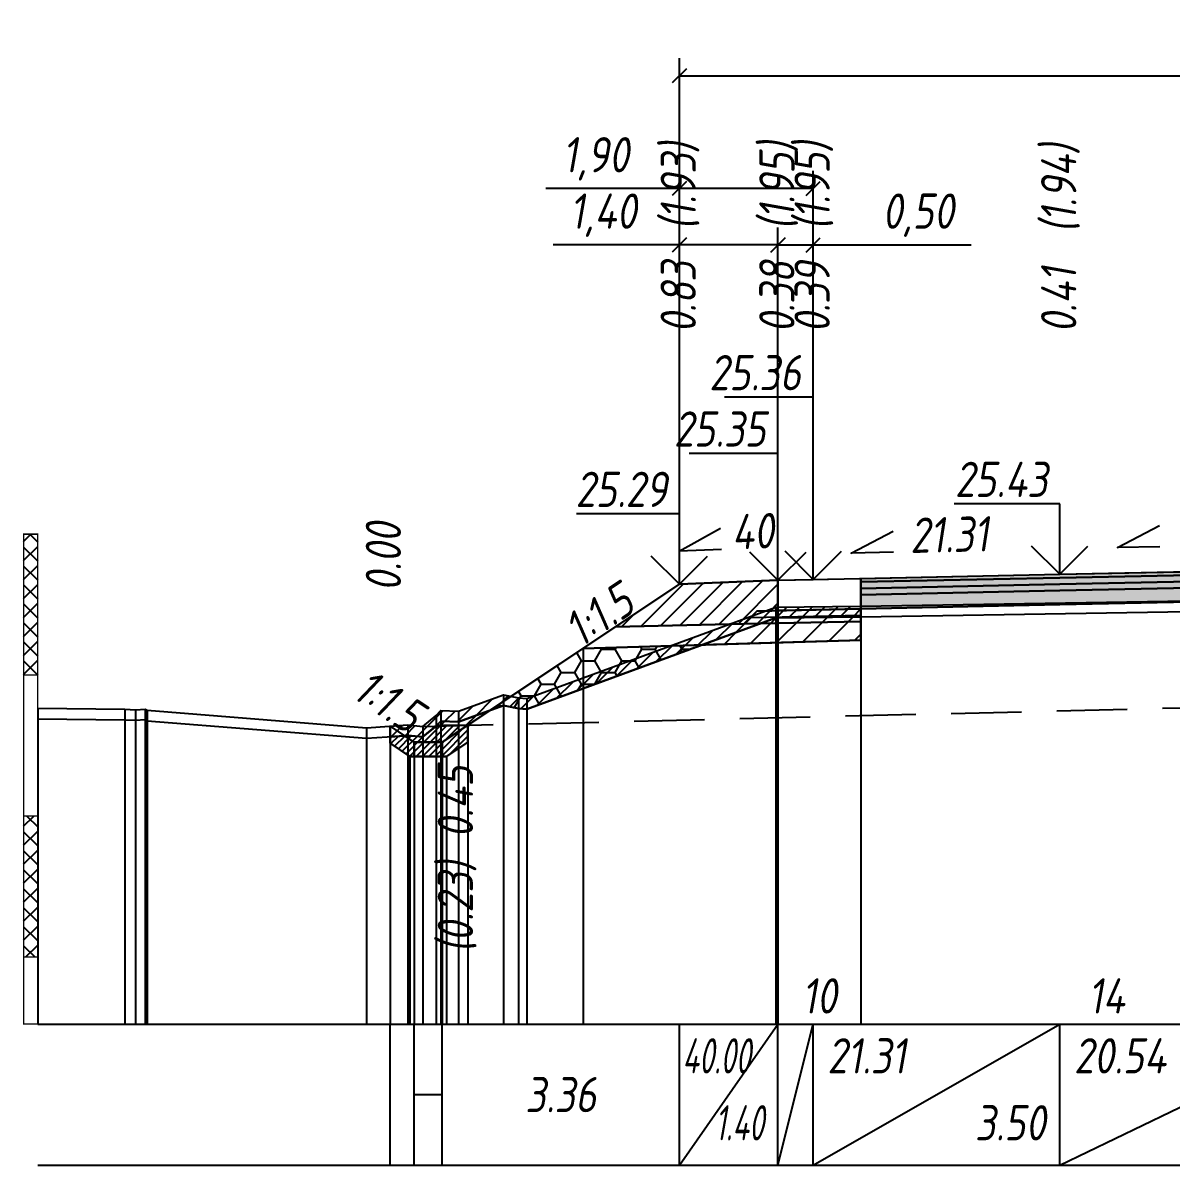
# Model space of a CAD drawing. Extents: x -717 to 1451, y -133302 to 233.
# Drawn here: x 78.9 to 160.4, y -94526 to -94445 of the extents above; entities that cross this region are included whole.
import ezdxf
from ezdxf.enums import TextEntityAlignment as Align

# ---------------------------------------------------------------- set-up
doc = ezdxf.new("R2010")
doc.units = 0
doc.linetypes.add('штриховая', pattern=[0.75, 0.5, -0.25])
for name, color, linetype in [('Интерполированный поперечник', 2, 'Continuous'), ('Код_514', 1, 'Continuous'), ('Контур_0', 7, 'Continuous'), ('Контур_2521', 7, 'Continuous'), ('Контур_2564', 7, 'Continuous'), ('Контур_2660', 7, 'Continuous'), ('Контур_2665', 7, 'Continuous'), ('Контур_400', 7, 'Continuous'), ('Контур_508', 7, 'Continuous'), ('Контур_512', 7, 'Continuous'), ('Контур_513', 7, 'Continuous'), ('Контур_818', 7, 'Continuous'), ('Красный поперечник', 1, 'Continuous'), ('Линейка абсолютных высот', 7, 'Continuous'), ('Объём_2501', 7, 'Continuous'), ('Объём_2564', 7, 'Continuous'), ('Объём_2650', 7, 'Continuous'), ('Объём_2660', 7, 'Continuous'), ('Объём_2661', 7, 'Continuous'), ('Объём_2663', 7, 'Continuous'), ('Объём_2664', 7, 'Continuous'), ('Объём_2665', 7, 'Continuous'), ('Объём_2666', 7, 'Continuous'), ('Объём_2753', 7, 'Continuous'), ('Откосы', 7, 'Continuous'), ('Отметки покрытия', 7, 'Continuous'), ('Рабочие отметки', 7, 'Continuous'), ('Рабочие отметки доп.', 7, 'Continuous'), ('Слои выравнивания', 7, 'Continuous'), ('Таблица', 7, 'Continuous'), ('Уклоны проезжей части', 7, 'Continuous'), ('Черный поперечник', 3, 'Continuous')]:
    doc.layers.add(name, color=color, linetype=linetype)
for name, color, linetype, true_color in [('Контур_2540', 2, 'Continuous', 0xffff00), ('Контур_2560', 2, 'Continuous', 0xffff00), ('Контур_2561', 7, 'Continuous', 0xff8040), ('Контур_2562', 3, 'Continuous', 0x00ff00), ('Контур_2563', 7, 'Continuous', 0xff8000), ('Контур_2570', 7, 'Continuous', 0x80ff00), ('Контур_2583', 3, 'Continuous', 0x00ff00), ('Контур_2584', 3, 'Continuous', 0x00ff00), ('Контур_2725', 7, 'Continuous', 0x323232), ('Контур_2736', 4, 'Continuous', 0x00ffff), ('Контур_2737', 4, 'Continuous', 0x00ffff), ('Контур_2738', 4, 'Continuous', 0x00ffff), ('Контур_2739', 4, 'Continuous', 0x00ffff), ('Контур_2741', 4, 'Continuous', 0x00ffff), ('Контур_2742', 4, 'Continuous', 0x00ffff), ('Контур_2743', 4, 'Continuous', 0x00ffff), ('Контур_2744', 7, 'Continuous', 0xa4ffff), ('Контур_2745', 7, 'Continuous', 0xa4ffff), ('Контур_2747', 4, 'Continuous', 0x00ffff), ('Контур_2748', 4, 'Continuous', 0x00ffff), ('Контур_2749', 4, 'Continuous', 0x00ffff), ('Контур_2750', 4, 'Continuous', 0x00ffff), ('Контур_2751', 4, 'Continuous', 0x00ffff), ('Контур_2752', 4, 'Continuous', 0x00ffff), ('Контур_2760', 7, 'Continuous', 0x323232), ('Контур_2761', 7, 'Continuous', 0x323232), ('Контур_2762', 7, 'Continuous', 0x323232), ('Контур_2763', 7, 'Continuous', 0x323232), ('Контур_402', 7, 'Continuous', 0xff6464), ('Контур_703', 4, 'Continuous', 0x00ffff), ('Контур_705', 4, 'Continuous', 0x00ffff), ('Контур_707', 4, 'Continuous', 0x00ffff), ('Контур_720', 131, 'Continuous', 0xaaffff), ('Объём_2500', 7, 'Continuous', 0xc0c0c0), ('Объём_2520', 7, 'Continuous', 0x80ffff), ('Объём_2540', 2, 'Continuous', 0xffff00), ('Объём_2560', 2, 'Continuous', 0xffff00), ('Объём_2561', 7, 'Continuous', 0xff8040), ('Объём_2562', 3, 'Continuous', 0x00ff00), ('Объём_2563', 7, 'Continuous', 0xff8000), ('Объём_2570', 7, 'Continuous', 0x80ff00), ('Объём_2583', 3, 'Continuous', 0x00ff00), ('Объём_2584', 3, 'Continuous', 0x00ff00), ('Объём_2592', 3, 'Continuous', 0x00ff00), ('Объём_2596', 3, 'Continuous', 0x00ff00), ('Объём_2600', 7, 'Continuous', 0x808000), ('Объём_2620', 2, 'Continuous', 0xffff00), ('Объём_2746', 2, 'Continuous', 0xffff00)]:
    doc.layers.add(name, color=color, linetype=linetype, true_color=true_color)
doc.styles.get("Standard").update_dxf_attribs({"font": 'txt', "height": 2.5})
doc.styles.add('М', font='romand.shx', dxfattribs={"width": 0.8, "oblique": 10, "height": 2.5})
doc.dimstyles.new('ISO-25', dxfattribs={"dimtxt": 2.5, "dimasz": 2.5, "dimexe": 1.25, "dimexo": 0.625, "dimtad": 1, "dimtxsty": 'Standard', "dimcen": 2.5, "dimadec": 0, "dimazin": 0, "dimtfac": 1, "dimtmove": 0, "dimatfit": 3, "dimfxl": 1, "dimarcsym": 0})
pattern_1 = [(45.0000013, (0, 0), (-0.67351924, 0.673519211), []), (135.0000003, (0, 0), (-0.673519222, -0.67351923), [])]

# ---------------------------------------------------------------- blocks, each defined once
blk = doc.blocks.new('_Oblique')
at = {"color": 0, "linetype": 'ByBlock', "lineweight": -2}
blk.add_line((-0.5, -0.5), (0.5, 0.5), dxfattribs=at)
blk = doc.blocks.new('*D1868')
at = {"color": 0, "lineweight": -2, "transparency": 16777216}
for p, q in [((125.536, -94484.222), (125.536, -94459.465)), ((132.536, -94483.942), (132.536, -94459.465)), ((125.536, -94460.715), (116.589, -94460.715)), ((132.536, -94460.715), (125.536, -94460.715))]:
    blk.add_line(p, q, dxfattribs=at)
at = {"layer": 'Defpoints', "color": 0, "transparency": 16777216}
for p in [(132.536, -94460.715), (132.536, -94484.567), (125.536, -94484.847)]:
    blk.add_point(p, dxfattribs=at)
at = {"color": 0, "lineweight": -2, "transparency": 16777216, "rotation": 180}
blk.add_blockref('_Oblique', (125.536, -94460.715), dxfattribs=at)
at = {"color": 0, "lineweight": -2, "transparency": 16777216}
blk.add_blockref('_Oblique', (132.536, -94460.715), dxfattribs=at)
at = {"color": 0, "transparency": 16777216, "insert": (120.129, -94458.602), "char_height": 2.5, "width": 8.75, "attachment_point": 5, "style": 'М'}
blk.add_mtext('1,40', dxfattribs=at)
blk = doc.blocks.new('*D1870')
at = {"color": 0, "lineweight": -2, "transparency": 16777216}
for p, q in [((132.536, -94483.942), (132.536, -94459.465)), ((135.036, -94483.889), (135.036, -94459.465)), ((132.536, -94460.715), (135.036, -94460.715)), ((135.036, -94460.715), (146.249, -94460.715))]:
    blk.add_line(p, q, dxfattribs=at)
at = {"layer": 'Defpoints', "color": 0, "transparency": 16777216}
for p in [(135.036, -94460.715), (132.536, -94484.567), (135.036, -94484.514)]:
    blk.add_point(p, dxfattribs=at)
at = {"color": 0, "lineweight": -2, "transparency": 16777216, "rotation": 180}
blk.add_blockref('_Oblique', (132.536, -94460.715), dxfattribs=at)
at = {"color": 0, "lineweight": -2, "transparency": 16777216}
blk.add_blockref('_Oblique', (135.036, -94460.715), dxfattribs=at)
at = {"color": 0, "transparency": 16777216, "insert": (142.488, -94458.602), "char_height": 2.5, "width": 9.16667, "attachment_point": 5, "style": 'М'}
blk.add_mtext('0,50', dxfattribs=at)
blk = doc.blocks.new('*D1873')
at = {"color": 0, "lineweight": -2, "transparency": 16777216}
for p, q in [((125.536, -94484.222), (125.536, -94455.465)), ((135.036, -94483.889), (135.036, -94455.465)), ((125.536, -94456.715), (116.066, -94456.715)), ((135.036, -94456.715), (125.536, -94456.715))]:
    blk.add_line(p, q, dxfattribs=at)
at = {"layer": 'Defpoints', "color": 0, "transparency": 16777216}
for p in [(135.036, -94456.715), (135.036, -94484.514), (125.536, -94484.847)]:
    blk.add_point(p, dxfattribs=at)
at = {"color": 0, "lineweight": -2, "transparency": 16777216, "rotation": 180}
blk.add_blockref('_Oblique', (125.536, -94456.715), dxfattribs=at)
at = {"color": 0, "lineweight": -2, "transparency": 16777216}
blk.add_blockref('_Oblique', (135.036, -94456.715), dxfattribs=at)
at = {"color": 0, "transparency": 16777216, "insert": (119.606, -94454.602), "char_height": 2.5, "width": 8.75, "attachment_point": 5, "style": 'М'}
blk.add_mtext('1,90', dxfattribs=at)
blk = doc.blocks.new('*D1874')
at = {"color": 0, "lineweight": -2, "transparency": 16777216}
for p, q in [((125.536, -94484.222), (125.536, -94447.465)), ((221.036, -94483.722), (221.036, -94447.465)), ((125.536, -94448.715), (221.036, -94448.715))]:
    blk.add_line(p, q, dxfattribs=at)
at = {"layer": 'Defpoints', "color": 0, "transparency": 16777216}
for p in [(221.036, -94448.715), (221.036, -94484.347), (125.536, -94484.847)]:
    blk.add_point(p, dxfattribs=at)
at = {"color": 0, "lineweight": -2, "transparency": 16777216, "rotation": 180}
blk.add_blockref('_Oblique', (125.536, -94448.715), dxfattribs=at)
at = {"color": 0, "lineweight": -2, "transparency": 16777216}
blk.add_blockref('_Oblique', (221.036, -94448.715), dxfattribs=at)
at = {"color": 0, "transparency": 16777216, "insert": (173.286, -94446.602), "char_height": 2.5, "width": 10.41667, "attachment_point": 5, "style": 'М'}
blk.add_mtext('19,10', dxfattribs=at)

msp = doc.modelspace()

# ---------------------------------------------------------------- hatches: boundary and pattern name
at = {"layer": 'Линейка абсолютных высот'}
h = msp.add_hatch(dxfattribs=at)
h.set_pattern_fill('ANSI37', scale=0.3, style=0)
h.set_pattern_definition(pattern_1)
h.paths.add_polyline_path([(80, -94491.234), (80, -94481.234), (79, -94481.234), (79, -94491.234)])
h = msp.add_hatch(dxfattribs=at)
h.set_pattern_fill('ANSI37', scale=0.3, style=0)
h.set_pattern_definition(pattern_1)
h.paths.add_polyline_path([(80, -94511.234), (80, -94501.234), (79, -94501.234), (79, -94511.234)])
at = {"layer": 'Объём_2563'}
h = msp.add_hatch(dxfattribs=at)
h.set_pattern_fill('ANSI31', color=256, scale=0.3)
h.paths.add_polyline_path([(125.536, -94484.785), (132.536, -94484.505), (132.536, -94486.655), (131.036, -94486.687), (130.116, -94487.606), (121.012, -94487.8)])
at = {"layer": 'Объём_2570'}
h = msp.add_hatch(dxfattribs=at)
h.set_pattern_fill('ANSI31', color=256, scale=0.2)
h.paths.add_polyline_path([(138.417, -94487.091), (132.394, -94487.163), (114.713, -94493.656), (114.128, -94493.608), (113.046, -94493.393), (109.853, -94494.549), (108.606, -94494.506), (108.268, -94494.848), (107.33, -94495.623), (106.261, -94495.523), (105, -94495.608), (105, -94494.858), (106.261, -94494.773), (107.33, -94494.873), (108.268, -94494.098), (108.606, -94493.756), (109.853, -94493.799), (113.046, -94492.643), (114.128, -94492.858), (114.713, -94492.906), (132.394, -94486.413), (138.417, -94486.341)])
at = {"layer": 'Объём_2600'}
h = msp.add_hatch(dxfattribs=at)
h.set_pattern_fill('ANSI31', color=6, scale=0.4)
h.paths.add_polyline_path([(138.417, -94488.749), (127.156, -94489.086), (132.394, -94487.163), (138.417, -94487.091)])
h = msp.add_hatch(dxfattribs=at)
h.set_pattern_fill('HONEY', color=5, scale=0.3)
h.paths.add_polyline_path([(114.713, -94493.656), (114.128, -94493.608), (113.046, -94493.393), (112.121, -94493.728), (118.703, -94489.34), (127.156, -94489.086)])
h = msp.add_hatch(dxfattribs=at)
h.set_pattern_fill('ANSI31', color=6, scale=0.4)
h.paths.add_polyline_path([(110.521, -94494.795), (108.295, -94494.82), (108.606, -94494.506), (109.853, -94494.549), (112.121, -94493.728)])
at = {"layer": 'Объём_2620'}
h = msp.add_hatch(dxfattribs=at)
h.set_pattern_fill('ANSI31', color=2, scale=0.1)
h.paths.add_polyline_path([(106.261, -94495.523), (107.33, -94495.623), (108.295, -94494.82), (110.521, -94494.795), (110.521, -94495.997), (109.016, -94497), (106.41, -94497), (105, -94496.06), (105, -94495.608)])
at = {"layer": 'Слои выравнивания'}
for color, points in [(2, [(138.417, -94484.379), (152.536, -94484.079), (173.286, -94483.652), (173.286, -94483.902), (152.536, -94484.329), (138.417, -94484.629)]), (3, [(138.417, -94484.629), (152.536, -94484.329), (173.286, -94483.902), (173.286, -94484.352), (152.536, -94484.779), (138.417, -94485.079)]), (4, [(138.417, -94485.079), (152.536, -94484.779), (173.286, -94484.352), (173.286, -94484.802), (152.536, -94485.229), (138.417, -94485.529)]), (5, [(138.417, -94485.529), (152.536, -94485.229), (173.286, -94484.802), (173.286, -94485.802), (152.536, -94486.229), (138.417, -94486.529)])]:
    msp.add_hatch(color=color, dxfattribs=at).paths.add_polyline_path(points)

# ---------------------------------------------------------------- linework, layer by layer
at = {"layer": 'Интерполированный поперечник', "linetype": 'штриховая', "ltscale": 10, "flags": 128}
msp.add_lwpolyline([(107.33, -94494.873), (240.001, -94491.619)], dxfattribs=at)
at = {"layer": 'Код_514'}
for p, q in [((105, -94526), (105, -94516)), ((106.713, -94526), (106.713, -94516)), ((108.713, -94526), (108.713, -94516)), ((125.536, -94526), (125.536, -94516)), ((125.536, -94526), (132.536, -94516)), ((132.536, -94526), (132.536, -94516)), ((132.536, -94526), (135.036, -94516)), ((135.036, -94526), (135.036, -94516)), ((135.036, -94526), (152.536, -94516)), ((152.536, -94526), (152.536, -94516)), ((152.536, -94526), (173.286, -94516)), ((106.713, -94521), (108.713, -94521))]:
    msp.add_line(p, q, dxfattribs=at)
at = {"layer": 'Контур_0', "flags": 128}
for points in [[(125.536, -94484.785), (110.521, -94494.795), (110.521, -94494.795), (110.521, -94494.795), (110.521, -94494.795), (110.521, -94494.795), (110.521, -94494.795), (110.521, -94494.795), (110.521, -94494.795), (110.521, -94494.795), (110.521, -94494.795), (110.521, -94494.795), (110.521, -94494.795), (110.521, -94494.795), (110.521, -94494.795), (108.713, -94496), (106.713, -94496), (105, -94494.858), (105, -94494.858), (105, -94494.858), (105, -94494.858), (105, -94494.858), (105, -94494.858), (105, -94494.858), (105, -94494.858), (105, -94494.858), (105, -94494.858), (105, -94494.858), (105, -94494.858), (105, -94494.858)], [(125.536, -94484.785), (110.521, -94494.795), (110.521, -94494.795), (110.521, -94494.795), (110.521, -94494.795), (110.521, -94494.795), (110.521, -94494.795), (110.521, -94494.795), (110.521, -94494.795), (110.521, -94494.795), (110.521, -94494.795), (110.521, -94494.795), (110.521, -94494.795), (110.521, -94494.795), (110.521, -94494.795), (108.713, -94496)], [(135.036, -94486.602), (132.536, -94486.655), (132.536, -94484.505), (138.417, -94484.379), (138.417, -94486.529), (135.036, -94486.602), (135.036, -94486.602)], [(121.012, -94487.8), (130.116, -94487.606), (131.036, -94486.687), (132.536, -94486.655)], [(131.036, -94486.687), (138.417, -94486.529), (138.417, -94487.429), (130.116, -94487.606), (131.036, -94486.687), (131.036, -94486.687)]]:
    msp.add_lwpolyline(points, dxfattribs=at)
at = {"layer": 'Контур_2521', "color": 250, "flags": 128}
msp.add_lwpolyline([(130.576, -94487.147), (138.417, -94486.979)], dxfattribs=at)
at = {"layer": 'Контур_2540', "flags": 128}
msp.add_lwpolyline([(130.116, -94487.606), (138.417, -94487.429), (138.417, -94488.749), (118.703, -94489.34), (121.012, -94487.8), (130.116, -94487.606), (130.116, -94487.606)], dxfattribs=at)
at = {"layer": 'Контур_2560', "flags": 128}
msp.add_lwpolyline([(125.536, -94484.785), (125.536, -94484.785), (125.536, -94484.785), (132.536, -94484.505)], dxfattribs=at)
at = {"layer": 'Контур_2561', "flags": 128}
msp.add_lwpolyline([(132.536, -94484.505), (132.536, -94484.505), (125.536, -94484.785), (125.536, -94484.785), (132.536, -94484.505)], dxfattribs=at)
at = {"layer": 'Контур_2562', "flags": 128}
msp.add_lwpolyline([(125.536, -94484.785), (125.536, -94484.785), (125.536, -94484.785), (125.536, -94484.785), (125.536, -94484.785)], dxfattribs=at)
at = {"layer": 'Контур_2563', "flags": 128}
msp.add_lwpolyline([(125.536, -94484.785), (132.536, -94484.505), (132.536, -94486.655), (131.036, -94486.687), (130.116, -94487.606), (121.012, -94487.8), (125.536, -94484.785), (125.536, -94484.785)], dxfattribs=at)
at = {"layer": 'Контур_2564', "flags": 128}
msp.add_lwpolyline([(125.536, -94484.785), (132.536, -94484.505)], dxfattribs=at)
at = {"layer": 'Контур_2570', "flags": 128}
msp.add_lwpolyline([(80, -94494.336), (86.17, -94494.414), (86.939, -94494.444), (87.623, -94494.396), (87.758, -94494.472), (103.326, -94495.721), (106.261, -94495.523), (107.33, -94495.623), (108.268, -94494.848), (108.606, -94494.506), (109.853, -94494.549), (109.853, -94494.549), (113.046, -94493.393), (114.128, -94493.608), (114.713, -94493.656), (132.394, -94487.163), (138.417, -94487.091), (173.286, -94486.53)], dxfattribs=at)
at = {"layer": 'Контур_2583', "flags": 128}
for points in [[(105, -94496.06), (106.41, -94497), (106.713, -94497), (106.713, -94496), (105, -94494.858), (105, -94496.06)], [(110.521, -94495.997), (110.521, -94494.795), (108.713, -94496), (108.713, -94497), (109.016, -94497), (110.521, -94495.997)]]:
    msp.add_lwpolyline(points, dxfattribs=at)
at = {"layer": 'Контур_2584', "flags": 128}
msp.add_lwpolyline([(108.713, -94497), (108.713, -94496), (106.713, -94496), (106.713, -94497), (108.713, -94497)], dxfattribs=at)
at = {"layer": 'Контур_2660', "flags": 128}
msp.add_lwpolyline([(118.703, -94489.34), (138.417, -94488.749)], dxfattribs=at)
at = {"layer": 'Контур_2665', "flags": 128}
msp.add_lwpolyline([(125.536, -94484.785), (125.536, -94484.785)], dxfattribs=at)
at = {"layer": 'Контур_2725', "flags": 128}
msp.add_lwpolyline([(138.417, -94486.529), (152.536, -94486.229), (173.286, -94485.802), (174.652, -94485.82), (194.036, -94486.072), (208.041, -94486.26), (211.536, -94486.307), (214.036, -94486.341)], dxfattribs=at)
at = {"layer": 'Контур_2736', "flags": 128}
for points in [[(125.536, -94484.785), (110.521, -94494.795)], [(110.521, -94494.795), (108.713, -94496)]]:
    msp.add_lwpolyline(points, dxfattribs=at)
at = {"layer": 'Контур_2737', "flags": 128}
msp.add_lwpolyline([(110.521, -94494.795), (110.521, -94494.795)], dxfattribs=at)
at = {"layer": 'Контур_2738', "flags": 128}
msp.add_lwpolyline([(110.521, -94494.795), (110.521, -94494.795)], dxfattribs=at)
at = {"layer": 'Контур_2739', "flags": 128}
msp.add_lwpolyline([(110.521, -94494.795), (110.521, -94494.795)], dxfattribs=at)
at = {"layer": 'Контур_2741', "flags": 128}
msp.add_lwpolyline([(105, -94494.858), (105, -94494.858)], dxfattribs=at)
at = {"layer": 'Контур_2742', "flags": 128}
msp.add_lwpolyline([(105, -94494.858), (105, -94494.858)], dxfattribs=at)
at = {"layer": 'Контур_2743', "flags": 128}
msp.add_lwpolyline([(105, -94494.858), (105, -94494.858)], dxfattribs=at)
at = {"layer": 'Контур_2744', "flags": 128}
msp.add_lwpolyline([(105, -94494.858), (105, -94494.858)], dxfattribs=at)
msp.add_lwpolyline([(105, -94494.858), (105, -94494.858)], dxfattribs=at)
msp.add_lwpolyline([(105, -94494.858), (105, -94494.858)], dxfattribs=at)
msp.add_lwpolyline([(105, -94494.858), (105, -94494.858)], dxfattribs=at)
msp.add_lwpolyline([(105, -94494.858), (105, -94494.858)], dxfattribs=at)
msp.add_lwpolyline([(105, -94494.858), (105, -94494.858)], dxfattribs=at)
at = {"layer": 'Контур_2745', "flags": 128}
msp.add_lwpolyline([(110.521, -94494.795), (110.521, -94494.795)], dxfattribs=at)
msp.add_lwpolyline([(110.521, -94494.795), (110.521, -94494.795)], dxfattribs=at)
msp.add_lwpolyline([(110.521, -94494.795), (110.521, -94494.795)], dxfattribs=at)
msp.add_lwpolyline([(110.521, -94494.795), (110.521, -94494.795)], dxfattribs=at)
msp.add_lwpolyline([(110.521, -94494.795), (110.521, -94494.795)], dxfattribs=at)
msp.add_lwpolyline([(110.521, -94494.795), (110.521, -94494.795)], dxfattribs=at)
at = {"layer": 'Контур_2747', "flags": 128}
msp.add_lwpolyline([(110.521, -94494.795), (110.521, -94494.795)], dxfattribs=at)
at = {"layer": 'Контур_2748', "flags": 128}
msp.add_lwpolyline([(110.521, -94494.795), (110.521, -94494.795)], dxfattribs=at)
at = {"layer": 'Контур_2749', "flags": 128}
msp.add_lwpolyline([(110.521, -94494.795), (110.521, -94494.795)], dxfattribs=at)
at = {"layer": 'Контур_2750', "flags": 128}
msp.add_lwpolyline([(105, -94494.858), (105, -94494.858)], dxfattribs=at)
at = {"layer": 'Контур_2751', "flags": 128}
msp.add_lwpolyline([(105, -94494.858), (105, -94494.858)], dxfattribs=at)
at = {"layer": 'Контур_2752', "flags": 128}
msp.add_lwpolyline([(105, -94494.858), (105, -94494.858)], dxfattribs=at)
at = {"layer": 'Контур_2760', "flags": 128}
msp.add_lwpolyline([(138.417, -94484.379), (152.536, -94484.079), (173.286, -94483.652), (174.652, -94483.67), (194.036, -94483.922), (208.041, -94484.11), (211.536, -94484.157), (214.036, -94484.191)], dxfattribs=at)
at = {"layer": 'Контур_2761', "flags": 128}
msp.add_lwpolyline([(138.417, -94484.629), (152.536, -94484.329), (173.286, -94483.902), (174.652, -94483.92), (194.036, -94484.172), (208.041, -94484.36), (211.536, -94484.407), (214.036, -94484.441)], dxfattribs=at)
at = {"layer": 'Контур_2762', "flags": 128}
msp.add_lwpolyline([(138.417, -94485.079), (152.536, -94484.779), (173.286, -94484.352), (174.652, -94484.37), (194.036, -94484.622), (208.041, -94484.81), (211.536, -94484.857), (214.036, -94484.891)], dxfattribs=at)
at = {"layer": 'Контур_2763', "flags": 128}
msp.add_lwpolyline([(138.417, -94485.529), (152.536, -94485.229), (173.286, -94484.802), (174.652, -94484.82), (194.036, -94485.072), (208.041, -94485.26), (211.536, -94485.307), (214.036, -94485.341)], dxfattribs=at)
at = {"layer": 'Контур_400', "flags": 128}
msp.add_lwpolyline([(132.536, -94484.505), (135.036, -94484.452), (135.036, -94484.452), (135.036, -94484.452), (135.036, -94484.452), (135.036, -94484.452), (135.036, -94484.452), (152.536, -94484.079), (173.286, -94483.652)], dxfattribs=at)
at = {"layer": 'Контур_402', "flags": 128}
msp.add_lwpolyline([(118.703, -94489.34), (138.417, -94488.749), (138.417, -94486.529), (152.536, -94486.229), (173.286, -94485.802), (194.036, -94486.072), (214.036, -94486.341), (214.036, -94488.925), (228.654, -94489.363)], dxfattribs=at)
at = {"layer": 'Контур_508', "flags": 128}
msp.add_lwpolyline([(105, -94496.06), (106.41, -94497), (106.713, -94497), (108.713, -94497), (109.016, -94497), (110.521, -94495.997), (110.521, -94494.795), (118.703, -94489.34), (138.417, -94488.749), (138.417, -94486.529), (152.536, -94486.229), (173.286, -94485.802), (194.036, -94486.072), (214.036, -94486.341), (214.036, -94488.925), (228.654, -94489.363), (232.319, -94491.807), (232.319, -94493.009), (234.279, -94494.316), (234.582, -94494.316), (236.582, -94494.316), (236.885, -94494.316), (239.094, -94492.843)], dxfattribs=at)
at = {"layer": 'Контур_512', "flags": 128}
msp.add_lwpolyline([(105, -94496.06), (106.41, -94497), (106.713, -94497), (108.713, -94497), (109.016, -94497), (110.521, -94495.997), (110.521, -94494.795), (118.703, -94489.34), (138.417, -94488.749)], dxfattribs=at)
at = {"layer": 'Контур_513', "flags": 128}
msp.add_lwpolyline([(105, -94496.06), (106.41, -94497), (106.713, -94497), (108.713, -94497), (109.016, -94497), (110.521, -94495.997), (110.521, -94494.795), (118.703, -94489.34), (138.417, -94488.749), (138.417, -94486.529), (152.536, -94486.229), (173.286, -94485.802), (194.036, -94486.072), (214.036, -94486.341), (214.036, -94488.925), (228.654, -94489.363), (232.319, -94491.807), (232.319, -94493.009), (234.279, -94494.316), (234.582, -94494.316), (236.582, -94494.316), (236.885, -94494.316), (239.094, -94492.843)], dxfattribs=at)
at = {"layer": 'Контур_703', "flags": 128}
msp.add_lwpolyline([(125.536, -94484.785), (110.521, -94494.795)], dxfattribs=at)
at = {"layer": 'Контур_705', "flags": 128}
msp.add_lwpolyline([(110.521, -94494.795), (110.521, -94494.795)], dxfattribs=at)
at = {"layer": 'Контур_707', "flags": 128}
msp.add_lwpolyline([(106.713, -94496), (105, -94494.858)], dxfattribs=at)
at = {"layer": 'Контур_720', "flags": 128}
msp.add_lwpolyline([(108.713, -94496), (106.713, -94496)], dxfattribs=at)
at = {"layer": 'Контур_818', "flags": 128}
msp.add_lwpolyline([(105, -94495.608), (106.261, -94495.523), (107.33, -94495.623), (108.268, -94494.848), (108.606, -94494.506), (109.853, -94494.549), (109.853, -94494.549), (113.046, -94493.393), (114.128, -94493.608), (114.713, -94493.656), (132.394, -94487.163), (138.417, -94487.091)], dxfattribs=at)
at = {"layer": 'Красный поперечник'}
for p, q in [((152.536, -94484.079), (173.286, -94483.652)), ((108.713, -94496), (125.536, -94484.785)), ((125.536, -94484.785), (132.536, -94484.505)), ((132.536, -94484.505), (135.036, -94484.452)), ((135.036, -94484.452), (152.536, -94484.079)), ((138.417, -94488.749), (138.417, -94516)), ((118.703, -94489.34), (118.703, -94516)), ((105, -94494.858), (106.713, -94496)), ((110.521, -94494.795), (110.521, -94516)), ((105, -94496.06), (105, -94516)), ((106.713, -94496), (108.713, -94496)), ((110.521, -94495.997), (110.521, -94516)), ((106.41, -94497), (106.41, -94516)), ((106.713, -94497), (106.713, -94516)), ((108.713, -94497), (108.713, -94516)), ((109.016, -94497), (109.016, -94516))]:
    msp.add_line(p, q, dxfattribs=at)
at = {"layer": 'Линейка абсолютных высот', "color": 7, "const_width": 0.1, "flags": 128}
for points in [[(80, -94491.234), (80, -94481.234), (79, -94481.234), (79, -94491.234), (80, -94491.234)], [(80, -94501.234), (80, -94491.234), (79, -94491.234), (79, -94501.234), (80, -94501.234)], [(80, -94511.234), (80, -94501.234), (79, -94501.234), (79, -94511.234), (80, -94511.234)], [(80, -94516), (80, -94511.234), (79, -94511.234), (79, -94516), (80, -94516)]]:
    msp.add_lwpolyline(points, dxfattribs=at)
at = {"layer": 'Объём_2500', "flags": 128}
msp.add_lwpolyline([(135.036, -94486.602), (132.536, -94486.655), (132.536, -94484.505), (138.417, -94484.379), (138.417, -94486.529), (135.036, -94486.602), (135.036, -94486.602)], dxfattribs=at)
at = {"layer": 'Объём_2501', "flags": 128}
msp.add_lwpolyline([(132.536, -94484.505), (135.036, -94484.452), (135.036, -94484.452), (135.036, -94484.452), (135.036, -94484.452), (135.036, -94484.452), (135.036, -94484.452), (152.536, -94484.079), (173.286, -94483.652)], dxfattribs=at)
at = {"layer": 'Объём_2520', "color": 250, "flags": 128}
msp.add_lwpolyline([(131.036, -94486.687), (138.417, -94486.529), (138.417, -94487.429), (130.116, -94487.606), (131.036, -94486.687), (131.036, -94486.687)], dxfattribs=at)
at = {"layer": 'Объём_2540', "flags": 128}
msp.add_lwpolyline([(130.116, -94487.606), (138.417, -94487.429), (138.417, -94488.749), (118.703, -94489.34), (121.012, -94487.8), (130.116, -94487.606), (130.116, -94487.606)], dxfattribs=at)
at = {"layer": 'Объём_2560', "flags": 128}
msp.add_lwpolyline([(125.536, -94484.785), (125.536, -94484.785), (125.536, -94484.785), (132.536, -94484.505)], dxfattribs=at)
at = {"layer": 'Объём_2561', "flags": 128}
msp.add_lwpolyline([(132.536, -94484.505), (132.536, -94484.505), (125.536, -94484.785), (125.536, -94484.785), (132.536, -94484.505)], dxfattribs=at)
at = {"layer": 'Объём_2562', "flags": 128}
msp.add_lwpolyline([(125.536, -94484.785), (125.536, -94484.785), (125.536, -94484.785), (125.536, -94484.785), (125.536, -94484.785)], dxfattribs=at)
at = {"layer": 'Объём_2563', "color": 250, "flags": 128}
msp.add_lwpolyline([(125.536, -94484.785), (132.536, -94484.505), (132.536, -94486.655), (131.036, -94486.687), (130.116, -94487.606), (121.012, -94487.8), (125.536, -94484.785), (125.536, -94484.785)], dxfattribs=at)
at = {"layer": 'Объём_2564', "flags": 128}
msp.add_lwpolyline([(125.536, -94484.785), (132.536, -94484.505)], dxfattribs=at)
at = {"layer": 'Объём_2570', "flags": 128}
msp.add_lwpolyline([(138.417, -94487.091), (138.417, -94487.091), (132.394, -94487.163), (114.713, -94493.656), (114.128, -94493.608), (113.046, -94493.393), (109.853, -94494.549), (108.606, -94494.506), (108.268, -94494.848), (107.33, -94495.623), (106.261, -94495.523), (105, -94495.608), (105, -94494.858), (106.261, -94494.773), (107.33, -94494.873), (108.268, -94494.098), (108.606, -94493.756), (109.853, -94493.799), (113.046, -94492.643), (114.128, -94492.858), (114.713, -94492.906), (132.394, -94486.413), (138.417, -94486.341), (138.417, -94486.341), (138.417, -94487.091), (138.417, -94487.091)], dxfattribs=at)
at = {"layer": 'Объём_2583', "flags": 128}
for points in [[(105, -94496.06), (106.41, -94497), (106.713, -94497), (106.713, -94496), (105, -94494.858), (105, -94496.06)], [(110.521, -94495.997), (110.521, -94494.795), (108.713, -94496), (108.713, -94497), (109.016, -94497), (110.521, -94495.997)]]:
    msp.add_lwpolyline(points, dxfattribs=at)
at = {"layer": 'Объём_2584', "flags": 128}
msp.add_lwpolyline([(108.713, -94497), (108.713, -94496), (106.713, -94496), (106.713, -94497), (108.713, -94497)], dxfattribs=at)
at = {"layer": 'Объём_2592', "flags": 128}
for points in [[(106.713, -94496), (105, -94494.858)], [(110.521, -94494.795), (108.713, -94496)]]:
    msp.add_lwpolyline(points, dxfattribs=at)
at = {"layer": 'Объём_2596', "flags": 128}
msp.add_lwpolyline([(108.713, -94496), (106.713, -94496)], dxfattribs=at)
at = {"layer": 'Объём_2600', "color": 5, "flags": 128}
msp.add_lwpolyline([(114.713, -94493.656), (114.128, -94493.608), (113.046, -94493.393), (112.121, -94493.728), (118.703, -94489.34), (127.156, -94489.086), (114.713, -94493.656), (114.713, -94493.656)], dxfattribs=at)
at = {"layer": 'Объём_2620', "flags": 128}
msp.add_lwpolyline([(106.261, -94495.523), (107.33, -94495.623), (108.295, -94494.82), (110.521, -94494.795), (110.521, -94495.997), (109.016, -94497), (106.41, -94497), (105, -94496.06), (105, -94495.608), (106.261, -94495.523), (106.261, -94495.523)], dxfattribs=at)
at = {"layer": 'Объём_2650', "color": 6, "flags": 128}
for points in [[(138.417, -94488.749), (127.156, -94489.086), (132.394, -94487.163), (138.417, -94487.091), (138.417, -94488.749), (138.417, -94488.749)], [(110.521, -94494.795), (108.295, -94494.82), (108.606, -94494.506), (109.853, -94494.549), (112.121, -94493.728), (110.521, -94494.795), (110.521, -94494.795)]]:
    msp.add_lwpolyline(points, dxfattribs=at)
at = {"layer": 'Объём_2660', "flags": 128}
msp.add_lwpolyline([(118.703, -94489.34), (138.417, -94488.749)], dxfattribs=at)
at = {"layer": 'Объём_2661', "flags": 128}
msp.add_lwpolyline([(125.536, -94484.785), (110.521, -94494.795)], dxfattribs=at)
at = {"layer": 'Объём_2663', "flags": 128}
for points in [[(106.713, -94496), (105, -94494.858)], [(110.521, -94494.795), (108.713, -94496)]]:
    msp.add_lwpolyline(points, dxfattribs=at)
at = {"layer": 'Объём_2664', "flags": 128}
msp.add_lwpolyline([(108.713, -94496), (106.713, -94496)], dxfattribs=at)
at = {"layer": 'Объём_2665', "flags": 128}
msp.add_lwpolyline([(125.536, -94484.785), (125.536, -94484.785)], dxfattribs=at)
at = {"layer": 'Объём_2666', "flags": 128}
msp.add_lwpolyline([(125.536, -94484.785), (110.521, -94494.795)], dxfattribs=at)
at = {"layer": 'Объём_2746', "flags": 128}
for points in [[(132.394, -94487.163), (138.417, -94487.091), (138.417, -94488.749), (127.156, -94489.086), (132.394, -94487.163), (132.394, -94487.163)], [(106.022, -94495.539), (106.713, -94496), (108.713, -94496), (110.521, -94494.795), (110.521, -94495.997), (109.016, -94497), (106.41, -94497), (105, -94496.06), (105, -94495.608), (106.022, -94495.539), (106.022, -94495.539)]]:
    msp.add_lwpolyline(points, dxfattribs=at)
at = {"layer": 'Объём_2753', "flags": 128}
msp.add_lwpolyline([(138.417, -94484.379), (138.417, -94484.379)], dxfattribs=at)
at = {"layer": 'Откосы', "color": 1, "flags": 128}
for points in [[(159.635, -94482.122), (156.635, -94482.183), (159.604, -94480.622)], [(128.522, -94482.312), (125.524, -94482.432), (128.462, -94480.813)], [(140.734, -94482.519), (137.734, -94482.583), (140.702, -94481.019)]]:
    msp.add_lwpolyline(points, dxfattribs=at)
at = {"layer": 'Отметки покрытия', "color": 1}
for p, q in [((135.036, -94471.505), (128.736, -94471.505)), ((135.036, -94484.452), (135.036, -94471.505)), ((132.536, -94475.505), (126.236, -94475.505)), ((132.536, -94484.505), (132.536, -94475.505)), ((152.536, -94479.079), (145.036, -94479.079)), ((152.536, -94484.079), (152.536, -94479.079)), ((125.536, -94479.785), (118.236, -94479.785)), ((125.536, -94484.785), (125.536, -94479.785)), ((152.536, -94484.079), (150.536, -94482.079)), ((152.536, -94484.079), (154.536, -94482.079)), ((125.536, -94484.785), (123.536, -94482.785)), ((125.536, -94484.785), (127.536, -94482.785)), ((132.536, -94484.505), (130.536, -94482.505)), ((132.536, -94484.505), (134.536, -94482.505)), ((135.036, -94484.452), (133.036, -94482.452)), ((135.036, -94484.452), (137.036, -94482.452))]:
    msp.add_line(p, q, dxfattribs=at)
at = {"layer": 'Слои выравнивания'}
for p, q in [((132.536, -94484.505), (132.536, -94516)), ((138.417, -94484.379), (138.417, -94516))]:
    msp.add_line(p, q, dxfattribs=at)
at = {"layer": 'Слои выравнивания', "color": 2, "flags": 128}
msp.add_lwpolyline([(138.417, -94484.379), (152.536, -94484.079), (173.286, -94483.652), (173.286, -94483.902), (152.536, -94484.329), (138.417, -94484.629)], close=True, dxfattribs=at)
at = {"layer": 'Слои выравнивания', "color": 3, "flags": 128}
msp.add_lwpolyline([(138.417, -94484.629), (152.536, -94484.329), (173.286, -94483.902), (173.286, -94484.352), (152.536, -94484.779), (138.417, -94485.079)], close=True, dxfattribs=at)
at = {"layer": 'Слои выравнивания', "color": 4, "flags": 128}
msp.add_lwpolyline([(138.417, -94485.079), (152.536, -94484.779), (173.286, -94484.352), (173.286, -94484.802), (152.536, -94485.229), (138.417, -94485.529)], close=True, dxfattribs=at)
at = {"layer": 'Слои выравнивания', "color": 5, "flags": 128}
msp.add_lwpolyline([(138.417, -94485.529), (152.536, -94485.229), (173.286, -94484.802), (173.286, -94485.802), (152.536, -94486.229), (138.417, -94486.529)], close=True, dxfattribs=at)
at = {"layer": 'Таблица'}
for p, q in [((80, -94516), (264.094, -94516)), ((80, -94526), (264.094, -94526))]:
    msp.add_line(p, q, dxfattribs=at)
at = {"layer": 'Черный поперечник', "color": 7}
for p, q in [((132.394, -94486.413), (132.394, -94516)), ((138.417, -94486.341), (138.417, -94516)), ((113.046, -94492.643), (113.046, -94516)), ((114.128, -94492.858), (114.128, -94516)), ((114.713, -94492.906), (114.713, -94516)), ((80, -94493.586), (80, -94516)), ((86.17, -94493.664), (86.17, -94516)), ((86.939, -94493.694), (86.939, -94516)), ((87.623, -94493.646), (87.623, -94516)), ((87.758, -94493.722), (87.758, -94516)), ((108.606, -94493.756), (108.606, -94516)), ((108.268, -94494.098), (108.268, -94516)), ((109.853, -94493.799), (109.853, -94516)), ((103.326, -94494.971), (103.326, -94516)), ((106.261, -94494.773), (106.261, -94516)), ((107.33, -94494.873), (107.33, -94516))]:
    msp.add_line(p, q, dxfattribs=at)
at = {"layer": 'Черный поперечник', "flags": 128}
msp.add_lwpolyline([(80, -94493.586), (86.17, -94493.664), (86.939, -94493.694), (87.623, -94493.646), (87.758, -94493.722), (103.326, -94494.971), (106.261, -94494.773), (107.33, -94494.873), (108.268, -94494.098), (108.606, -94493.756), (109.853, -94493.799), (113.046, -94492.643), (114.128, -94492.858), (114.713, -94492.906), (132.394, -94486.413), (138.417, -94486.341), (173.286, -94485.78)], dxfattribs=at)

# ---------------------------------------------------------------- texts
at = {"layer": 'Код_514', "style": 'М', "oblique": 10}
for s, width, p in [('40.00', 0.6, (125.745, -94517)), ('21.31', 0.8, (136.036, -94517)), ('20.54', 0.8, (153.536, -94517))]:
    msp.add_text(s, height=2.5, dxfattribs=dict(at, width=width)).set_placement(p, align=Align.TOP_LEFT)
at = {"layer": 'Код_514', "style": 'М', "oblique": 10, "width": 0.8}
msp.add_text('3.36', height=2.5, dxfattribs=at).set_placement((117.124, -94521), align=Align.MIDDLE_CENTER)
at = {"layer": 'Код_514', "style": 'М', "oblique": 10}
for s, width, p in [('1.40', 0.6, (131.536, -94525)), ('3.50', 0.8, (151.536, -94525))]:
    msp.add_text(s, height=2.5, dxfattribs=dict(at, width=width)).set_placement(p, align=Align.BOTTOM_RIGHT)
at = {"layer": 'Отметки покрытия', "color": 1, "style": 'М', "oblique": 10, "width": 0.8}
for s, p in [('25.36', (134.177, -94471.774)), ('25.35', (131.677, -94475.774)), ('25.43', (151.677, -94479.347)), ('25.29', (124.677, -94480.054))]:
    msp.add_text(s, height=2.5, dxfattribs=at).set_placement(p, align=Align.BOTTOM_RIGHT)
at = {"layer": 'Рабочие отметки', "color": 1, "style": 'М', "oblique": 10, "width": 0.8}
for s, p in [('0.83', (125.458, -94466.941)), ('0.38', (132.458, -94466.941)), ('0.39', (134.958, -94466.941)), ('0.41', (152.458, -94466.941)), ('0.00', (104.528, -94485.289))]:
    msp.add_text(s, height=2.5, rotation=90, dxfattribs=at).set_placement(p, align=Align.MIDDLE_LEFT)
msp.add_text('0.45', height=2.5, rotation=90, dxfattribs=at).set_placement((109.64, -94497.655), align=Align.MIDDLE_RIGHT)
at = {"layer": 'Рабочие отметки доп.', "color": 1, "style": 'М', "oblique": 10, "width": 0.8}
for s, p in [('(1.93)', (125.458, -94459.641)), ('(1.95)', (132.458, -94459.641)), ('(1.95)', (134.958, -94459.641)), ('(1.94)', (152.458, -94459.841))]:
    msp.add_text(s, height=2.5, rotation=90, dxfattribs=at).set_placement(p, align=Align.MIDDLE_LEFT)
msp.add_text('(0.23)', height=2.5, rotation=90, dxfattribs=at).set_placement((109.64, -94504.431), align=Align.MIDDLE_RIGHT)
at = {"layer": 'Слои выравнивания', "style": 'М', "oblique": 10, "width": 0.8}
for s, p in [('10', (135.476, -94516)), ('14', (155.851, -94516))]:
    msp.add_text(s, height=2.5, dxfattribs=at).set_placement(p, align=Align.BOTTOM_CENTER)
at = {"layer": 'Уклоны проезжей части', "color": 1, "style": 'М', "oblique": 10, "width": 0.8}
for s, rotation, p in [('40', 2.29061, (130.826, -94483.028)), ('21.31', 1.22074, (144.734, -94483.265)), ('1:1.5', 33.69007, (120.956, -94488.607)), ('1:1.5', 326.30994, (103.818, -94494.749))]:
    msp.add_text(s, height=2.5, rotation=rotation, dxfattribs=at).set_placement(p, align=Align.BOTTOM_CENTER)

# ---------------------------------------------------------------- dimensions: what is measured, and where the dimension line sits
at = {"color": 5}
dim = msp.add_linear_dim(base=(221.036, -94448.715), p1=(125.536, -94484.847), p2=(221.036, -94484.347), angle=180, dimstyle='ISO-25', override={"dimasz": 1, "dimlfac": 0.2, "dimzin": 0, "dimtxsty": 'М', "dimblk1": 'Oblique', "dimblk2": 'Oblique', "dimsah": 1}, dxfattribs=at)
dim.commit()
dim.dimension.update_dxf_attribs({"geometry": '*D1874', "text_midpoint": (173.286, -94446.602)})
for base, p1, p2, picture, middle in [((135.036, -94456.715), (125.536, -94484.847), (135.036, -94484.514), '*D1873', (119.606, -94456.715)), ((132.536, -94460.715), (125.536, -94484.847), (132.536, -94484.567), '*D1868', (120.129, -94460.715)), ((135.036, -94460.715), (132.536, -94484.567), (135.036, -94484.514), '*D1870', (142.488, -94460.715))]:
    dim = msp.add_linear_dim(base=base, p1=p1, p2=p2, angle=180, dimstyle='ISO-25', override={"dimasz": 1, "dimlfac": 0.2, "dimzin": 0, "dimtxsty": 'М', "dimblk1": 'Oblique', "dimblk2": 'Oblique', "dimsah": 1}, dxfattribs=at)
    dim.commit()
    dim.dimension.update_dxf_attribs({"geometry": picture, "text_midpoint": middle, "dimtype": 160})

doc.saveas('drawing.dxf')
